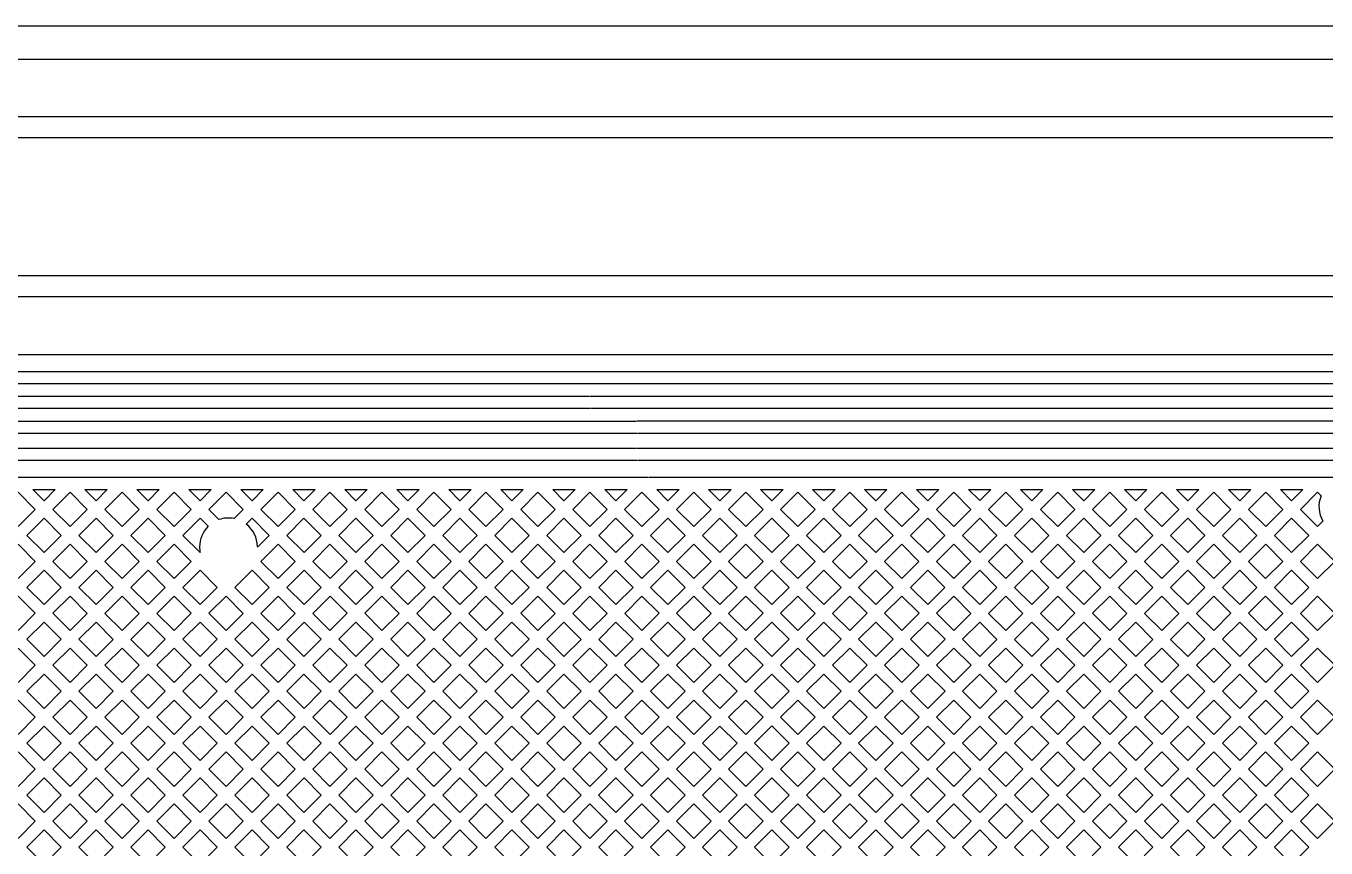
# Model space of a CAD drawing. Extents: x 3103 to 3424, y -52 to 175.
# Drawn here: x 3205.19 to 3213.18, y 45.15 to 50.21 of the extents above; entities that cross this region are included whole.
import ezdxf

# ---------------------------------------------------------------- set-up
doc = ezdxf.new("R2010")
doc.units = 0
doc.layers.add('gbr-dxf_layer0', color=7, linetype='Continuous')
doc.layers.add('gbr-outline-dxf_layer1', color=2, linetype='Continuous')

msp = doc.modelspace()

# ---------------------------------------------------------------- linework, layer by layer
at = {"layer": 'gbr-dxf_layer0'}
for p, q in [((3193.2677, 47.9295), (3208.6542, 47.9295)), ((3208.6586, 47.9297), (3214.7017, 47.9297)), ((3193.2857, 47.7768), (3208.944, 47.7768)), ((3208.9484, 47.7771), (3214.6667, 47.7771)), ((3208.9481, 47.7006), (3193.2857, 47.7006)), ((3214.6667, 47.7009), (3208.9525, 47.7009)), ((3193.0025, 47.6097), (3208.944, 47.6097)), ((3208.9484, 47.61), (3214.6111, 47.61)), ((3214.6111, 47.5338), (3208.9525, 47.5338)), ((3197.1494, 47.4317), (3209.0176, 47.4317)), ((3209.022, 47.4319), (3214.0899, 47.4319)), ((3205.2321, 47.3555), (3205.3695, 47.3555)), ((3205.5519, 47.3555), (3205.6893, 47.3555)), ((3205.8715, 47.3555), (3206.0088, 47.3555)), ((3206.1912, 47.3555), (3206.3286, 47.3555)), ((3206.511, 47.3555), (3206.6484, 47.3555)), ((3206.8306, 47.3555), (3206.9679, 47.3555)), ((3207.1503, 47.3555), (3207.2877, 47.3555)), ((3207.4701, 47.3555), (3207.6075, 47.3555)), ((3207.7897, 47.3555), (3207.927, 47.3555)), ((3208.1095, 47.3555), (3208.2468, 47.3555)), ((3208.4292, 47.3555), (3208.5666, 47.3555)), ((3208.7488, 47.3555), (3208.8861, 47.3555)), ((3209.0683, 47.3557), (3209.2062, 47.3557)), ((3209.3878, 47.3557), (3209.5259, 47.3557)), ((3209.7076, 47.3557), (3209.8455, 47.3557)), ((3210.0274, 47.3557), (3210.1653, 47.3557)), ((3210.3469, 47.3557), (3210.4848, 47.3557)), ((3210.6667, 47.3557), (3210.8046, 47.3557)), ((3210.9865, 47.3557), (3211.1241, 47.3557)), ((3211.306, 47.3557), (3211.4439, 47.3557)), ((3211.6258, 47.3557), (3211.7637, 47.3557)), ((3211.9456, 47.3557), (3212.0835, 47.3557)), ((3212.2651, 47.3557), (3212.403, 47.3557)), ((3212.5849, 47.3557), (3212.7228, 47.3557)), ((3212.9047, 47.3557), (3213.0426, 47.3557)), ((3206.2602, 46.9673), (3206.1539, 47.073))]:
    msp.add_line(p, q, dxfattribs=at)
at = {"layer": 'gbr-dxf_layer0', "linetype": 'Continuous'}
for points in [[(3188.2404, 49.6743, -0.027126), (3189.8357, 49.9261, -0.095047), (3189.8453, 49.927, -0.012273), (3190.5741, 49.9834, -0.011241), (3190.5818, 49.9838, -0.012571), (3191.3303, 50.0039), (3208.9973, 50.0037)], [(3209.0005, 50.0039), (3216.2528, 50.0039, -0.395562), (3217.0215, 49.2253), (3217.0215, 45.9768)], [(3216.9105, 45.9768), (3216.9105, 49.2335), (3216.2428, 49.9015), (3213.6723, 49.9015), (3213.4234, 49.6527, -0.202051), (3213.4143, 49.6488), (3206.3999, 49.6487, -0.020785), (3206.3853, 49.6481, -0.020774), (3206.3706, 49.6487), (3205.5615, 49.6486, -0.020435), (3205.5471, 49.6481, -0.020433), (3205.5327, 49.6486), (3204.2911, 49.6486, -0.019951)], [(3190.5483, 49.4983, -0.011818), (3191.2293, 49.5208), (3213.4713, 49.5213)], [(3216.2755, 48.0435, -0.113654), (3216.278, 48.0487, 0.268441), (3216.275, 48.3549), (3216.275, 48.8977), (3216.1023, 49.0705), (3214.1147, 49.0705), (3213.7193, 48.675, -0.202211), (3213.7102, 48.6712), (3189.9129, 48.6708), (3189.5824, 48.6198, 0.084011), (3184.1442, 46.7521), (3182.6484, 45.8137, -0.017997), (3181.5897, 45.1981)], [(3216.1972, 45.2855, -0.093412), (3216.1926, 45.2846), (3216.0509, 45.2856, -0.200846), (3216.0418, 45.2894), (3215.6405, 45.691, -0.198882), (3215.5445, 45.9222), (3215.5445, 47.5677, 0.156072), (3215.4952, 47.7183), (3215.4488, 47.7748), (3215.2943, 47.9313, 0.205765), (3214.7061, 48.184), (3201.8082, 48.184)], [(3192.9952, 48.0821), (3214.7058, 48.0821, -0.198987), (3215.2072, 47.8744)], [(3215.1533, 47.8205, 0.198989), (3214.7058, 48.0059), (3192.9959, 48.0059), (3192.1282, 47.9715), (3190.8114, 47.873), (3189.7211, 47.7535), (3187.649, 47.4238), (3187.331, 47.3616), (3186.8766, 47.2312)], [(3208.6583, 47.8533), (3193.268, 47.8533, 0.005523), (3192.3957, 47.8186, -0.011836), (3192.127, 47.796)], [(3215.0169, 47.723, 0.198915), (3214.7017, 47.8535), (3208.6627, 47.8535)], [(3208.9481, 47.5335), (3193.0032, 47.5335, 0.034711), (3187.7407, 46.9666), (3187.2288, 46.8407)], [(3206.1539, 47.073), (3206.2599, 47.179), (3206.31, 47.129, 0.200739), (3206.257, 47.0024, 0.049762), (3206.2602, 46.9673)]]:
    msp.add_lwpolyline(points, format="xyb", dxfattribs=at)
for points in [[(3189.9247, 48.5434), (3213.7683, 48.5437)], [(3205.3695, 47.3555), (3205.3008, 47.2868), (3205.2321, 47.3555)], [(3205.6893, 47.3555), (3205.6206, 47.2868), (3205.5519, 47.3555)], [(3206.0088, 47.3555), (3205.9401, 47.2868), (3205.8715, 47.3555)], [(3206.3286, 47.3555), (3206.2599, 47.2868), (3206.1912, 47.3555)], [(3206.6484, 47.3555), (3206.5797, 47.2868), (3206.511, 47.3555)], [(3206.9679, 47.3555), (3206.8992, 47.2868), (3206.8306, 47.3555)], [(3207.2877, 47.3555), (3207.219, 47.2868), (3207.1503, 47.3555)], [(3207.6075, 47.3555), (3207.5388, 47.2868), (3207.4701, 47.3555)], [(3207.927, 47.3555), (3207.8583, 47.2868), (3207.7897, 47.3555)], [(3208.2468, 47.3555), (3208.1781, 47.2868), (3208.1095, 47.3555)], [(3208.5666, 47.3555), (3208.4979, 47.2868), (3208.4292, 47.3555)], [(3208.8861, 47.3555), (3208.8174, 47.2868), (3208.7488, 47.3555)], [(3209.2062, 47.3557), (3209.1372, 47.2868), (3209.0683, 47.3557)], [(3209.5259, 47.3557), (3209.4569, 47.2867), (3209.3878, 47.3557)], [(3209.8455, 47.3557), (3209.7766, 47.2868), (3209.7076, 47.3557)], [(3210.1653, 47.3557), (3210.0963, 47.2868), (3210.0274, 47.3557)], [(3210.4848, 47.3557), (3210.4159, 47.2868), (3210.3469, 47.3557)], [(3210.8046, 47.3557), (3210.7357, 47.2868), (3210.6667, 47.3557)], [(3211.1241, 47.3557), (3211.0553, 47.2869), (3210.9865, 47.3557)], [(3211.4439, 47.3557), (3211.375, 47.2868), (3211.306, 47.3557)], [(3211.7637, 47.3557), (3211.6948, 47.2868), (3211.6258, 47.3557)], [(3212.0835, 47.3557), (3212.0145, 47.2868), (3211.9456, 47.3557)], [(3212.403, 47.3557), (3212.3341, 47.2868), (3212.2651, 47.3557)], [(3212.7228, 47.3557), (3212.6539, 47.2868), (3212.5849, 47.3557)], [(3213.0426, 47.3557), (3212.9736, 47.2868), (3212.9047, 47.3557)], [(3206.6126, 47.0001), (3206.6856, 47.0731), (3206.5797, 47.179), (3206.5437, 47.143)]]:
    msp.add_lwpolyline(points, dxfattribs=at)
for points in [[(3205.0349, 47.2329), (3205.1409, 47.3389), (3205.2469, 47.2329), (3205.1409, 47.1269)], [(3205.3547, 47.2329), (3205.4607, 47.3389), (3205.5667, 47.2329), (3205.4607, 47.1269)], [(3205.6745, 47.2329), (3205.7804, 47.3388), (3205.8863, 47.2329), (3205.7804, 47.127)], [(3205.994, 47.2329), (3206.1, 47.3389), (3206.206, 47.2329), (3206.1, 47.1269)], [(3206.6336, 47.2329), (3206.7395, 47.3388), (3206.8454, 47.2329), (3206.7395, 47.127)], [(3206.9531, 47.2329), (3207.0591, 47.3389), (3207.1651, 47.2329), (3207.0591, 47.1269)], [(3207.2729, 47.2329), (3207.3789, 47.3389), (3207.4849, 47.2329), (3207.3789, 47.1269)], [(3207.5927, 47.2329), (3207.6986, 47.3388), (3207.8045, 47.2329), (3207.6986, 47.127)], [(3207.9122, 47.2329), (3208.0182, 47.3389), (3208.1242, 47.2329), (3208.0182, 47.1269)], [(3208.232, 47.2329), (3208.338, 47.3389), (3208.444, 47.2329), (3208.338, 47.1269)], [(3208.5518, 47.2329), (3208.6577, 47.3388), (3208.7636, 47.2329), (3208.6577, 47.127)], [(3208.8713, 47.2329), (3208.9773, 47.3389), (3209.0833, 47.2329), (3208.9773, 47.1269)], [(3209.1911, 47.2329), (3209.297, 47.3388), (3209.403, 47.2328), (3209.2971, 47.1269)], [(3209.5108, 47.2328), (3209.6168, 47.3388), (3209.7227, 47.2329), (3209.6167, 47.1269)], [(3209.8304, 47.2329), (3209.9364, 47.3389), (3210.0425, 47.2329), (3209.9364, 47.1269)], [(3210.1502, 47.2329), (3210.2561, 47.3388), (3210.362, 47.2329), (3210.2561, 47.127)], [(3210.4697, 47.2329), (3210.5758, 47.3389), (3210.6818, 47.2329), (3210.5758, 47.1269)], [(3210.7895, 47.2329), (3210.8955, 47.3389), (3211.0014, 47.233), (3210.8954, 47.127)], [(3211.1092, 47.233), (3211.2151, 47.3389), (3211.3211, 47.2329), (3211.2152, 47.127)], [(3211.4289, 47.2329), (3211.5349, 47.3389), (3211.6409, 47.2329), (3211.5349, 47.1269)], [(3211.7486, 47.2329), (3211.8546, 47.3389), (3211.9607, 47.2329), (3211.8546, 47.1269)], [(3212.0684, 47.2329), (3212.1743, 47.3388), (3212.2802, 47.2329), (3212.1743, 47.127)], [(3212.388, 47.2329), (3212.494, 47.3389), (3212.6, 47.2329), (3212.494, 47.1269)], [(3212.7077, 47.2329), (3212.8138, 47.3389), (3212.9198, 47.2329), (3212.8138, 47.1269)], [(3205.1948, 47.073), (3205.3008, 47.179), (3205.4068, 47.073), (3205.3008, 46.967)], [(3205.5146, 47.073), (3205.6206, 47.179), (3205.7265, 47.0731), (3205.6205, 46.9671)], [(3205.8342, 47.0731), (3205.9401, 47.179), (3206.0461, 47.073), (3205.9403, 46.9671)], [(3206.7934, 47.0731), (3206.8992, 47.179), (3207.0053, 47.073), (3206.8994, 46.9671)], [(3207.113, 47.073), (3207.219, 47.179), (3207.325, 47.073), (3207.219, 46.967)], [(3207.4328, 47.073), (3207.5388, 47.179), (3207.6447, 47.0731), (3207.5387, 46.9671)], [(3207.7525, 47.0731), (3207.8583, 47.179), (3207.9644, 47.073), (3207.8585, 46.9671)], [(3208.0721, 47.073), (3208.1781, 47.179), (3208.2841, 47.073), (3208.1781, 46.967)], [(3208.3919, 47.073), (3208.4979, 47.179), (3208.6038, 47.0731), (3208.4978, 46.9671)], [(3208.7116, 47.0731), (3208.8174, 47.179), (3208.9235, 47.073), (3208.8176, 46.9671)], [(3209.0312, 47.073), (3209.1372, 47.179), (3209.2432, 47.073), (3209.1372, 46.967)], [(3209.351, 47.073), (3209.4569, 47.1789), (3209.5628, 47.073), (3209.4569, 46.9671)], [(3209.6705, 47.073), (3209.7766, 47.179), (3209.8826, 47.073), (3209.7765, 46.967)], [(3209.9903, 47.073), (3210.0963, 47.179), (3210.2022, 47.0731), (3210.0962, 46.9671)], [(3210.31, 47.0731), (3210.4159, 47.179), (3210.5219, 47.073), (3210.416, 46.9671)], [(3210.6296, 47.073), (3210.7357, 47.179), (3210.8415, 47.0731), (3210.7355, 46.9671)], [(3210.9493, 47.0731), (3211.0553, 47.1791), (3211.1613, 47.0731), (3211.0553, 46.9671)], [(3211.2691, 47.0731), (3211.375, 47.179), (3211.481, 47.073), (3211.3751, 46.9671)], [(3211.5887, 47.073), (3211.6948, 47.179), (3211.8008, 47.073), (3211.6948, 46.967)], [(3211.9085, 47.073), (3212.0145, 47.179), (3212.1204, 47.0731), (3212.0144, 46.9671)], [(3212.2282, 47.0731), (3212.3341, 47.179), (3212.4401, 47.073), (3212.3342, 46.9671)], [(3212.5478, 47.073), (3212.6539, 47.179), (3212.7599, 47.073), (3212.6539, 46.967)], [(3212.8676, 47.073), (3212.9736, 47.179), (3213.0795, 47.0731), (3212.9735, 46.9671)], [(3205.035, 46.9132), (3205.1409, 47.0191), (3205.2469, 46.9131), (3205.1411, 46.8072)], [(3205.3547, 46.9131), (3205.4607, 47.0191), (3205.5666, 46.9132), (3205.4606, 46.8072)], [(3205.6744, 46.9132), (3205.7804, 47.0193), (3205.8864, 46.9132), (3205.7804, 46.8072)], [(3205.9941, 46.9132), (3206.1, 47.0191), (3206.206, 46.9131), (3206.1002, 46.8072)], [(3206.6335, 46.9132), (3206.7395, 47.0193), (3206.8455, 46.9132), (3206.7395, 46.8072)], [(3206.9532, 46.9132), (3207.0591, 47.0191), (3207.1651, 46.9131), (3207.0593, 46.8072)], [(3207.2729, 46.9131), (3207.3789, 47.0191), (3207.4848, 46.9132), (3207.3788, 46.8072)], [(3207.5926, 46.9132), (3207.6986, 47.0193), (3207.8046, 46.9132), (3207.6986, 46.8072)], [(3207.9123, 46.9132), (3208.0182, 47.0191), (3208.1242, 46.9131), (3208.0184, 46.8072)], [(3208.232, 46.9131), (3208.338, 47.0191), (3208.4439, 46.9132), (3208.3379, 46.8072)], [(3208.5517, 46.9132), (3208.6577, 47.0193), (3208.7637, 46.9132), (3208.6577, 46.8072)], [(3208.8715, 46.9132), (3208.9773, 47.0191), (3209.0834, 46.9131), (3208.9775, 46.8072)], [(3209.1911, 46.9131), (3209.2971, 47.0191), (3209.403, 46.9132), (3209.297, 46.8072)], [(3209.5108, 46.9132), (3209.6167, 47.0191), (3209.7227, 46.9131), (3209.6168, 46.8072)], [(3209.8304, 46.9131), (3209.9364, 47.0191), (3210.0423, 46.9132), (3209.9363, 46.8072)], [(3210.1501, 46.9132), (3210.2561, 47.0193), (3210.3621, 46.9132), (3210.2561, 46.8072)], [(3210.4699, 46.9132), (3210.5758, 47.0191), (3210.6816, 46.9132), (3210.5758, 46.8074)], [(3210.7894, 46.9132), (3210.8954, 47.0193), (3211.0014, 46.9132), (3210.8954, 46.8072)], [(3211.1092, 46.9132), (3211.2152, 47.0193), (3211.3212, 46.9132), (3211.2152, 46.8072)], [(3211.429, 46.9132), (3211.5349, 47.0191), (3211.6409, 46.9131), (3211.535, 46.8072)], [(3211.7486, 46.9131), (3211.8546, 47.0191), (3211.9605, 46.9132), (3211.8545, 46.8072)], [(3212.0683, 46.9132), (3212.1743, 47.0193), (3212.2803, 46.9132), (3212.1743, 46.8072)], [(3212.3881, 46.9132), (3212.494, 47.0191), (3212.6, 46.9131), (3212.4941, 46.8072)], [(3212.7077, 46.9131), (3212.8138, 47.0191), (3212.9196, 46.9132), (3212.8136, 46.8072)], [(3213.0274, 46.9132), (3213.1334, 47.0193), (3213.2394, 46.9132), (3213.1334, 46.8072)], [(3205.1949, 46.7533), (3205.3008, 46.8592), (3205.4067, 46.7533), (3205.3008, 46.6475)], [(3205.5145, 46.7533), (3205.6205, 46.8594), (3205.7265, 46.7533), (3205.6205, 46.6473)], [(3205.8342, 46.7533), (3205.9403, 46.8594), (3206.0463, 46.7533), (3205.9403, 46.6473)], [(3206.154, 46.7533), (3206.2599, 46.8592), (3206.3658, 46.7533), (3206.2599, 46.6475)], [(3206.4736, 46.7533), (3206.5796, 46.8594), (3206.6856, 46.7533), (3206.5796, 46.6473)], [(3206.7933, 46.7533), (3206.8994, 46.8594), (3207.0054, 46.7533), (3206.8994, 46.6473)], [(3207.1131, 46.7533), (3207.219, 46.8592), (3207.3249, 46.7533), (3207.219, 46.6475)], [(3207.4327, 46.7533), (3207.5387, 46.8594), (3207.6447, 46.7533), (3207.5387, 46.6473)], [(3207.7525, 46.7533), (3207.8585, 46.8594), (3207.9645, 46.7533), (3207.8585, 46.6473)], [(3208.0722, 46.7533), (3208.1781, 46.8592), (3208.284, 46.7533), (3208.1781, 46.6475)], [(3208.3918, 46.7533), (3208.4978, 46.8594), (3208.6038, 46.7533), (3208.4978, 46.6473)], [(3208.7116, 46.7533), (3208.8176, 46.8594), (3208.9236, 46.7533), (3208.8176, 46.6473)], [(3209.0313, 46.7533), (3209.1372, 46.8592), (3209.2431, 46.7533), (3209.1372, 46.6475)], [(3209.3509, 46.7533), (3209.4569, 46.8594), (3209.5629, 46.7533), (3209.4569, 46.6473)], [(3209.6707, 46.7533), (3209.7765, 46.8592), (3209.8824, 46.7533), (3209.7765, 46.6475)], [(3209.9902, 46.7533), (3210.0962, 46.8594), (3210.2022, 46.7533), (3210.0962, 46.6473)], [(3210.31, 46.7533), (3210.416, 46.8594), (3210.5219, 46.7535), (3210.4159, 46.6475)], [(3210.6296, 46.7535), (3210.7355, 46.8594), (3210.8415, 46.7533), (3210.7357, 46.6475)], [(3210.9493, 46.7533), (3211.0553, 46.8594), (3211.1613, 46.7533), (3211.0553, 46.6473)], [(3211.2691, 46.7533), (3211.3751, 46.8594), (3211.4811, 46.7533), (3211.3751, 46.6473)], [(3211.5889, 46.7533), (3211.6948, 46.8592), (3211.8006, 46.7533), (3211.6948, 46.6475)], [(3211.9084, 46.7533), (3212.0144, 46.8594), (3212.1204, 46.7533), (3212.0144, 46.6473)], [(3212.2282, 46.7533), (3212.3342, 46.8594), (3212.4402, 46.7533), (3212.3342, 46.6473)], [(3212.548, 46.7533), (3212.6539, 46.8592), (3212.7597, 46.7533), (3212.6539, 46.6475)], [(3212.8675, 46.7533), (3212.9735, 46.8594), (3213.0795, 46.7533), (3212.9735, 46.6473)], [(3205.035, 46.5935), (3205.1411, 46.6995), (3205.2469, 46.5936), (3205.1409, 46.4876)], [(3205.3547, 46.5936), (3205.4606, 46.6995), (3205.5666, 46.5935), (3205.4607, 46.4876)], [(3205.6744, 46.5935), (3205.7804, 46.6995), (3205.8864, 46.5935), (3205.7804, 46.4874)], [(3205.9941, 46.5935), (3206.1002, 46.6995), (3206.206, 46.5936), (3206.1, 46.4876)], [(3206.3138, 46.5936), (3206.4197, 46.6995), (3206.5257, 46.5935), (3206.4198, 46.4876)], [(3206.6335, 46.5935), (3206.7395, 46.6995), (3206.8455, 46.5935), (3206.7395, 46.4874)], [(3206.9532, 46.5935), (3207.0593, 46.6995), (3207.1651, 46.5936), (3207.0591, 46.4876)], [(3207.2729, 46.5936), (3207.3788, 46.6995), (3207.4848, 46.5935), (3207.3789, 46.4876)], [(3207.5926, 46.5935), (3207.6986, 46.6995), (3207.8046, 46.5935), (3207.6986, 46.4874)], [(3207.9123, 46.5935), (3208.0184, 46.6995), (3208.1242, 46.5936), (3208.0182, 46.4876)], [(3208.232, 46.5936), (3208.3379, 46.6995), (3208.4439, 46.5935), (3208.338, 46.4876)], [(3208.5517, 46.5935), (3208.6577, 46.6995), (3208.7637, 46.5935), (3208.6577, 46.4874)], [(3208.8715, 46.5935), (3208.9775, 46.6995), (3209.0833, 46.5936), (3208.9773, 46.4876)], [(3209.1911, 46.5936), (3209.297, 46.6995), (3209.403, 46.5935), (3209.2971, 46.4876)], [(3209.5108, 46.5935), (3209.6168, 46.6995), (3209.7227, 46.5936), (3209.6167, 46.4876)], [(3209.8304, 46.5936), (3209.9363, 46.6995), (3210.0423, 46.5935), (3209.9364, 46.4876)], [(3210.1501, 46.5935), (3210.2561, 46.6995), (3210.362, 46.5936), (3210.256, 46.4876)], [(3210.4697, 46.5936), (3210.5758, 46.6996), (3210.6818, 46.5936), (3210.5758, 46.4876)], [(3210.7895, 46.5936), (3210.8954, 46.6995), (3211.0014, 46.5935), (3210.8955, 46.4876)], [(3211.1092, 46.5935), (3211.2152, 46.6995), (3211.3212, 46.5935), (3211.2152, 46.4874)], [(3211.429, 46.5935), (3211.535, 46.6995), (3211.6409, 46.5936), (3211.5349, 46.4876)], [(3211.7486, 46.5936), (3211.8545, 46.6995), (3211.9605, 46.5935), (3211.8546, 46.4876)], [(3212.0683, 46.5935), (3212.1743, 46.6995), (3212.2803, 46.5935), (3212.1743, 46.4874)], [(3212.3881, 46.5935), (3212.4941, 46.6995), (3212.6, 46.5936), (3212.494, 46.4876)], [(3212.7077, 46.5936), (3212.8136, 46.6995), (3212.9196, 46.5935), (3212.8138, 46.4876)], [(3213.0274, 46.5935), (3213.1334, 46.6995), (3213.2394, 46.5935), (3213.1334, 46.4874)], [(3205.1948, 46.4337), (3205.3008, 46.5397), (3205.4068, 46.4337), (3205.3008, 46.3277)], [(3205.5146, 46.4337), (3205.6205, 46.5396), (3205.7265, 46.4336), (3205.6206, 46.3277)], [(3205.8342, 46.4336), (3205.9403, 46.5396), (3206.0461, 46.4337), (3205.9401, 46.3277)], [(3206.1539, 46.4337), (3206.2599, 46.5397), (3206.3659, 46.4337), (3206.2599, 46.3277)], [(3206.4737, 46.4337), (3206.5796, 46.5396), (3206.6856, 46.4336), (3206.5797, 46.3277)], [(3206.7933, 46.4336), (3206.8994, 46.5396), (3207.0052, 46.4337), (3206.8992, 46.3277)], [(3207.113, 46.4337), (3207.219, 46.5397), (3207.325, 46.4337), (3207.219, 46.3277)], [(3207.4328, 46.4337), (3207.5387, 46.5396), (3207.6447, 46.4336), (3207.5388, 46.3277)], [(3207.7525, 46.4336), (3207.8585, 46.5396), (3207.9644, 46.4337), (3207.8583, 46.3277)], [(3208.0721, 46.4337), (3208.1781, 46.5397), (3208.2841, 46.4337), (3208.1781, 46.3277)], [(3208.3919, 46.4337), (3208.4978, 46.5396), (3208.6038, 46.4336), (3208.4979, 46.3277)], [(3208.7116, 46.4336), (3208.8176, 46.5396), (3208.9235, 46.4337), (3208.8174, 46.3277)], [(3209.0312, 46.4337), (3209.1372, 46.5397), (3209.2432, 46.4337), (3209.1372, 46.3277)], [(3209.351, 46.4337), (3209.4569, 46.5396), (3209.5628, 46.4337), (3209.4569, 46.3278)], [(3209.6705, 46.4337), (3209.7765, 46.5397), (3209.8826, 46.4337), (3209.7766, 46.3277)], [(3209.9903, 46.4337), (3210.0962, 46.5396), (3210.2021, 46.4337), (3210.0962, 46.3278)], [(3210.3099, 46.4337), (3210.4159, 46.5397), (3210.5219, 46.4337), (3210.4159, 46.3277)], [(3210.6296, 46.4337), (3210.7357, 46.5397), (3210.8417, 46.4337), (3210.7357, 46.3277)], [(3210.9494, 46.4337), (3211.0553, 46.5396), (3211.1613, 46.4336), (3211.0554, 46.3277)], [(3211.2691, 46.4336), (3211.3751, 46.5396), (3211.481, 46.4337), (3211.375, 46.3277)], [(3211.5887, 46.4337), (3211.6948, 46.5397), (3211.8008, 46.4337), (3211.6948, 46.3277)], [(3211.9085, 46.4337), (3212.0144, 46.5396), (3212.1204, 46.4336), (3212.0145, 46.3277)], [(3212.2282, 46.4336), (3212.3342, 46.5396), (3212.4401, 46.4337), (3212.3341, 46.3277)], [(3212.5478, 46.4337), (3212.6539, 46.5397), (3212.7599, 46.4337), (3212.6539, 46.3277)], [(3212.8676, 46.4337), (3212.9735, 46.5396), (3213.0795, 46.4336), (3212.9736, 46.3277)], [(3205.0349, 46.2738), (3205.1409, 46.3798), (3205.2469, 46.2738), (3205.1409, 46.1678)], [(3205.3547, 46.2738), (3205.4607, 46.3798), (3205.5667, 46.2738), (3205.4607, 46.1678)], [(3205.6745, 46.2738), (3205.7804, 46.3797), (3205.8863, 46.2738), (3205.7804, 46.1679)], [(3205.994, 46.2738), (3206.1, 46.3798), (3206.206, 46.2738), (3206.1, 46.1678)], [(3206.3138, 46.2738), (3206.4198, 46.3798), (3206.5258, 46.2738), (3206.4198, 46.1678)], [(3206.6336, 46.2738), (3206.7395, 46.3797), (3206.8454, 46.2738), (3206.7395, 46.1679)], [(3206.9531, 46.2738), (3207.0591, 46.3798), (3207.1651, 46.2738), (3207.0591, 46.1678)], [(3207.2729, 46.2738), (3207.3789, 46.3798), (3207.4849, 46.2738), (3207.3789, 46.1678)], [(3207.5927, 46.2738), (3207.6986, 46.3797), (3207.8045, 46.2738), (3207.6986, 46.1679)], [(3207.9122, 46.2738), (3208.0182, 46.3798), (3208.1242, 46.2738), (3208.0182, 46.1678)], [(3208.232, 46.2738), (3208.338, 46.3798), (3208.444, 46.2738), (3208.338, 46.1678)], [(3208.5518, 46.2738), (3208.6577, 46.3797), (3208.7636, 46.2738), (3208.6577, 46.1679)], [(3208.8713, 46.2738), (3208.9773, 46.3798), (3209.0833, 46.2738), (3208.9773, 46.1678)], [(3209.1911, 46.2738), (3209.2971, 46.3798), (3209.403, 46.2739), (3209.297, 46.1679)], [(3209.5108, 46.2739), (3209.6167, 46.3798), (3209.7227, 46.2738), (3209.6168, 46.1679)], [(3209.8304, 46.2738), (3209.9364, 46.3798), (3210.0423, 46.2739), (3209.9363, 46.1679)], [(3210.1501, 46.2739), (3210.256, 46.3798), (3210.362, 46.2738), (3210.2561, 46.1679)], [(3210.4697, 46.2738), (3210.5758, 46.3798), (3210.6818, 46.2738), (3210.5758, 46.1678)], [(3210.7895, 46.2738), (3210.8955, 46.3798), (3211.0016, 46.2738), (3210.8955, 46.1678)], [(3211.1093, 46.2738), (3211.2152, 46.3797), (3211.3211, 46.2738), (3211.2152, 46.1679)], [(3211.4289, 46.2738), (3211.5349, 46.3798), (3211.6409, 46.2738), (3211.5349, 46.1678)], [(3211.7486, 46.2738), (3211.8546, 46.3798), (3211.9607, 46.2738), (3211.8546, 46.1678)], [(3212.0684, 46.2738), (3212.1743, 46.3797), (3212.2802, 46.2738), (3212.1743, 46.1679)], [(3212.388, 46.2738), (3212.494, 46.3798), (3212.6, 46.2738), (3212.494, 46.1678)], [(3212.7077, 46.2738), (3212.8138, 46.3798), (3212.9198, 46.2738), (3212.8138, 46.1678)], [(3213.0275, 46.2738), (3213.1334, 46.3797), (3213.2393, 46.2738), (3213.1334, 46.1679)], [(3205.1948, 46.1139), (3205.3008, 46.2199), (3205.4068, 46.1139), (3205.3008, 46.0079)], [(3205.5146, 46.1139), (3205.6206, 46.2199), (3205.7265, 46.114), (3205.6205, 46.008)], [(3205.8342, 46.114), (3205.9401, 46.2199), (3206.0461, 46.1139), (3205.9403, 46.008)], [(3206.1539, 46.1139), (3206.2599, 46.2199), (3206.3659, 46.1139), (3206.2599, 46.0079)], [(3206.4737, 46.1139), (3206.5797, 46.2199), (3206.6856, 46.114), (3206.5796, 46.008)], [(3206.7933, 46.114), (3206.8992, 46.2199), (3207.0053, 46.1139), (3206.8994, 46.008)], [(3207.113, 46.1139), (3207.219, 46.2199), (3207.325, 46.1139), (3207.219, 46.0079)], [(3207.4328, 46.1139), (3207.5388, 46.2199), (3207.6447, 46.114), (3207.5387, 46.008)], [(3207.7525, 46.114), (3207.8583, 46.2199), (3207.9644, 46.1139), (3207.8585, 46.008)], [(3208.0721, 46.1139), (3208.1781, 46.2199), (3208.2841, 46.1139), (3208.1781, 46.0079)], [(3208.3919, 46.1139), (3208.4979, 46.2199), (3208.6038, 46.114), (3208.4978, 46.008)], [(3208.7116, 46.114), (3208.8174, 46.2199), (3208.9235, 46.1139), (3208.8176, 46.008)], [(3209.0312, 46.1139), (3209.1372, 46.2199), (3209.2431, 46.114), (3209.1371, 46.008)], [(3209.3509, 46.114), (3209.4569, 46.22), (3209.5629, 46.114), (3209.4569, 46.008)], [(3209.6707, 46.114), (3209.7766, 46.2199), (3209.8824, 46.114), (3209.7765, 46.0081)], [(3209.9902, 46.114), (3210.0962, 46.22), (3210.2022, 46.114), (3210.0962, 46.008)], [(3210.31, 46.114), (3210.4159, 46.2199), (3210.5219, 46.1139), (3210.416, 46.008)], [(3210.6296, 46.1139), (3210.7357, 46.2199), (3210.8417, 46.1139), (3210.7357, 46.0079)], [(3210.9494, 46.1139), (3211.0554, 46.2199), (3211.1613, 46.114), (3211.0553, 46.008)], [(3211.2691, 46.114), (3211.375, 46.2199), (3211.481, 46.1139), (3211.3751, 46.008)], [(3211.5887, 46.1139), (3211.6948, 46.2199), (3211.8008, 46.1139), (3211.6948, 46.0079)], [(3211.9085, 46.1139), (3212.0145, 46.2199), (3212.1204, 46.114), (3212.0144, 46.008)], [(3212.2282, 46.114), (3212.3341, 46.2199), (3212.4401, 46.1139), (3212.3342, 46.008)], [(3212.5478, 46.1139), (3212.6539, 46.2199), (3212.7599, 46.1139), (3212.6539, 46.0079)], [(3212.8676, 46.1139), (3212.9736, 46.2199), (3213.0795, 46.114), (3212.9735, 46.008)], [(3205.035, 45.9541), (3205.1409, 46.06), (3205.2469, 45.954), (3205.1411, 45.8481)], [(3205.3547, 45.954), (3205.4607, 46.06), (3205.5666, 45.9541), (3205.4606, 45.8481)], [(3205.6744, 45.9541), (3205.7804, 46.0601), (3205.8864, 45.9541), (3205.7804, 45.8481)], [(3205.9941, 45.9541), (3206.1, 46.06), (3206.206, 45.954), (3206.1002, 45.8481)], [(3206.3138, 45.954), (3206.4198, 46.06), (3206.5257, 45.9541), (3206.4197, 45.8481)], [(3206.6335, 45.9541), (3206.7395, 46.0601), (3206.8455, 45.9541), (3206.7395, 45.8481)], [(3206.9532, 45.9541), (3207.0591, 46.06), (3207.1651, 45.954), (3207.0593, 45.8481)], [(3207.2729, 45.954), (3207.3789, 46.06), (3207.4848, 45.9541), (3207.3788, 45.8481)], [(3207.5926, 45.9541), (3207.6986, 46.0601), (3207.8046, 45.9541), (3207.6986, 45.8481)], [(3207.9123, 45.9541), (3208.0182, 46.06), (3208.1242, 45.954), (3208.0184, 45.8481)], [(3208.232, 45.954), (3208.338, 46.06), (3208.4439, 45.9541), (3208.3379, 45.8481)], [(3208.5517, 45.9541), (3208.6577, 46.0601), (3208.7637, 45.9541), (3208.6577, 45.8481)], [(3208.8715, 45.9541), (3208.9773, 46.06), (3209.0832, 45.9541), (3208.9773, 45.8482)], [(3209.191, 45.9541), (3209.297, 46.0601), (3209.403, 45.9541), (3209.297, 45.8481)], [(3209.5108, 45.9541), (3209.6168, 46.0601), (3209.7227, 45.9543), (3209.6167, 45.8482)], [(3209.8304, 45.9543), (3209.9363, 46.0601), (3210.0423, 45.9541), (3209.9364, 45.8482)], [(3210.1501, 45.9541), (3210.2561, 46.0601), (3210.3621, 45.9541), (3210.2561, 45.8481)], [(3210.4699, 45.9541), (3210.5758, 46.06), (3210.6818, 45.954), (3210.5759, 45.8481)], [(3210.7895, 45.954), (3210.8955, 46.06), (3211.0014, 45.9541), (3210.8954, 45.8481)], [(3211.1092, 45.9541), (3211.2152, 46.0601), (3211.3212, 45.9541), (3211.2152, 45.8481)], [(3211.429, 45.9541), (3211.5349, 46.06), (3211.6409, 45.954), (3211.535, 45.8481)], [(3211.7486, 45.954), (3211.8546, 46.06), (3211.9605, 45.9541), (3211.8545, 45.8481)], [(3212.0683, 45.9541), (3212.1743, 46.0601), (3212.2803, 45.9541), (3212.1743, 45.8481)], [(3212.3881, 45.9541), (3212.494, 46.06), (3212.6, 45.954), (3212.4941, 45.8481)], [(3212.7077, 45.954), (3212.8138, 46.06), (3212.9196, 45.9541), (3212.8136, 45.8481)], [(3213.0274, 45.9541), (3213.1334, 46.0601), (3213.2394, 45.9541), (3213.1334, 45.8481)], [(3205.1949, 45.7942), (3205.3008, 45.9001), (3205.4067, 45.7942), (3205.3008, 45.6884)], [(3205.5145, 45.7942), (3205.6205, 45.9003), (3205.7265, 45.7942), (3205.6205, 45.6882)], [(3205.8342, 45.7942), (3205.9403, 45.9003), (3206.0463, 45.7942), (3205.9403, 45.6882)], [(3206.154, 45.7942), (3206.2599, 45.9001), (3206.3658, 45.7942), (3206.2599, 45.6884)], [(3206.4736, 45.7942), (3206.5796, 45.9003), (3206.6856, 45.7942), (3206.5796, 45.6882)], [(3206.7933, 45.7942), (3206.8994, 45.9003), (3207.0054, 45.7942), (3206.8994, 45.6882)], [(3207.1131, 45.7942), (3207.219, 45.9001), (3207.3249, 45.7942), (3207.219, 45.6884)], [(3207.4327, 45.7942), (3207.5387, 45.9003), (3207.6447, 45.7942), (3207.5387, 45.6882)], [(3207.7525, 45.7942), (3207.8585, 45.9003), (3207.9645, 45.7942), (3207.8585, 45.6882)], [(3208.0722, 45.7942), (3208.1781, 45.9001), (3208.284, 45.7942), (3208.1781, 45.6884)], [(3208.3918, 45.7942), (3208.4978, 45.9003), (3208.6038, 45.7942), (3208.4978, 45.6882)], [(3208.7116, 45.7942), (3208.8176, 45.9003), (3208.9235, 45.7944), (3208.8174, 45.6884)], [(3209.0312, 45.7944), (3209.1371, 45.9003), (3209.2431, 45.7942), (3209.1372, 45.6884)], [(3209.3509, 45.7942), (3209.4569, 45.9003), (3209.5628, 45.7944), (3209.4568, 45.6884)], [(3209.6705, 45.7944), (3209.7765, 45.9004), (3209.8826, 45.7944), (3209.7766, 45.6884)], [(3209.9903, 45.7944), (3210.0962, 45.9003), (3210.2022, 45.7942), (3210.0963, 45.6884)], [(3210.31, 45.7942), (3210.416, 45.9003), (3210.522, 45.7942), (3210.416, 45.6882)], [(3210.6298, 45.7942), (3210.7357, 45.9001), (3210.8415, 45.7942), (3210.7357, 45.6884)], [(3210.9493, 45.7942), (3211.0553, 45.9003), (3211.1613, 45.7942), (3211.0553, 45.6882)], [(3211.2691, 45.7942), (3211.3751, 45.9003), (3211.4811, 45.7942), (3211.3751, 45.6882)], [(3211.5889, 45.7942), (3211.6948, 45.9001), (3211.8006, 45.7942), (3211.6948, 45.6884)], [(3211.9084, 45.7942), (3212.0144, 45.9003), (3212.1204, 45.7942), (3212.0144, 45.6882)], [(3212.2282, 45.7942), (3212.3342, 45.9003), (3212.4402, 45.7942), (3212.3342, 45.6882)], [(3212.548, 45.7942), (3212.6539, 45.9001), (3212.7597, 45.7942), (3212.6539, 45.6884)], [(3212.8675, 45.7942), (3212.9735, 45.9003), (3213.0795, 45.7942), (3212.9735, 45.6882)], [(3205.035, 45.6343), (3205.1411, 45.7404), (3205.2469, 45.6345), (3205.1409, 45.5285)], [(3205.3547, 45.6345), (3205.4606, 45.7404), (3205.5666, 45.6343), (3205.4607, 45.5285)], [(3205.6744, 45.6343), (3205.7804, 45.7404), (3205.8864, 45.6343), (3205.7804, 45.5283)], [(3205.9941, 45.6343), (3206.1002, 45.7404), (3206.206, 45.6345), (3206.1, 45.5285)], [(3206.3138, 45.6345), (3206.4197, 45.7404), (3206.5257, 45.6343), (3206.4198, 45.5285)], [(3206.6335, 45.6343), (3206.7395, 45.7404), (3206.8455, 45.6343), (3206.7395, 45.5283)], [(3206.9532, 45.6343), (3207.0593, 45.7404), (3207.1651, 45.6345), (3207.0591, 45.5285)], [(3207.2729, 45.6345), (3207.3788, 45.7404), (3207.4848, 45.6343), (3207.3789, 45.5285)], [(3207.5926, 45.6343), (3207.6986, 45.7404), (3207.8046, 45.6343), (3207.6986, 45.5283)], [(3207.9123, 45.6343), (3208.0184, 45.7404), (3208.1242, 45.6345), (3208.0182, 45.5285)], [(3208.232, 45.6345), (3208.3379, 45.7404), (3208.4439, 45.6343), (3208.338, 45.5285)], [(3208.5517, 45.6343), (3208.6577, 45.7404), (3208.7636, 45.6345), (3208.6576, 45.5285)], [(3208.8713, 45.6345), (3208.9773, 45.7405), (3209.0833, 45.6345), (3208.9773, 45.5285)], [(3209.1911, 45.6345), (3209.297, 45.7404), (3209.4029, 45.6345), (3209.297, 45.5286)], [(3209.5106, 45.6345), (3209.6167, 45.7405), (3209.7227, 45.6345), (3209.6167, 45.5285)], [(3209.8304, 45.6345), (3209.9364, 45.7405), (3210.0425, 45.6345), (3209.9364, 45.5285)], [(3210.1502, 45.6345), (3210.2561, 45.7404), (3210.3621, 45.6343), (3210.2562, 45.5285)], [(3210.4699, 45.6343), (3210.5759, 45.7404), (3210.6818, 45.6345), (3210.5758, 45.5285)], [(3210.7895, 45.6345), (3210.8954, 45.7404), (3211.0014, 45.6343), (3210.8955, 45.5285)], [(3211.1092, 45.6343), (3211.2152, 45.7404), (3211.3212, 45.6343), (3211.2152, 45.5283)], [(3211.429, 45.6343), (3211.535, 45.7404), (3211.6409, 45.6345), (3211.5349, 45.5285)], [(3211.7486, 45.6345), (3211.8545, 45.7404), (3211.9605, 45.6343), (3211.8546, 45.5285)], [(3212.0683, 45.6343), (3212.1743, 45.7404), (3212.2803, 45.6343), (3212.1743, 45.5283)], [(3212.3881, 45.6343), (3212.4941, 45.7404), (3212.6, 45.6345), (3212.494, 45.5285)], [(3212.7077, 45.6345), (3212.8136, 45.7404), (3212.9196, 45.6343), (3212.8138, 45.5285)], [(3213.0274, 45.6343), (3213.1334, 45.7404), (3213.2394, 45.6343), (3213.1334, 45.5283)], [(3205.1948, 45.4746), (3205.3008, 45.5806), (3205.4068, 45.4746), (3205.3008, 45.3686)], [(3205.5146, 45.4746), (3205.6205, 45.5805), (3205.7265, 45.4745), (3205.6206, 45.3686)], [(3205.8342, 45.4745), (3205.9403, 45.5805), (3206.0461, 45.4746), (3205.9401, 45.3686)], [(3206.1539, 45.4746), (3206.2599, 45.5806), (3206.3659, 45.4746), (3206.2599, 45.3686)], [(3206.4737, 45.4746), (3206.5796, 45.5805), (3206.6856, 45.4745), (3206.5797, 45.3686)], [(3206.7934, 45.4745), (3206.8994, 45.5805), (3207.0053, 45.4746), (3206.8992, 45.3686)], [(3207.113, 45.4746), (3207.219, 45.5806), (3207.325, 45.4746), (3207.219, 45.3686)], [(3207.4328, 45.4746), (3207.5387, 45.5805), (3207.6447, 45.4745), (3207.5388, 45.3686)], [(3207.7525, 45.4745), (3207.8585, 45.5805), (3207.9644, 45.4746), (3207.8583, 45.3686)], [(3208.0721, 45.4746), (3208.1781, 45.5806), (3208.2841, 45.4746), (3208.1781, 45.3686)], [(3208.3919, 45.4746), (3208.4978, 45.5805), (3208.6037, 45.4746), (3208.4978, 45.3687)], [(3208.7114, 45.4746), (3208.8174, 45.5806), (3208.9235, 45.4746), (3208.8174, 45.3686)], [(3209.0312, 45.4746), (3209.1372, 45.5806), (3209.2431, 45.4747), (3209.1371, 45.3687)], [(3209.3509, 45.4747), (3209.4568, 45.5806), (3209.5628, 45.4746), (3209.4569, 45.3687)], [(3209.6705, 45.4746), (3209.7766, 45.5806), (3209.8826, 45.4746), (3209.7765, 45.3686)], [(3209.9903, 45.4746), (3210.0963, 45.5806), (3210.2023, 45.4746), (3210.0963, 45.3686)], [(3210.3101, 45.4746), (3210.416, 45.5805), (3210.5219, 45.4746), (3210.416, 45.3687)], [(3210.6296, 45.4746), (3210.7357, 45.5806), (3210.8417, 45.4746), (3210.7357, 45.3686)], [(3210.9494, 45.4746), (3211.0553, 45.5805), (3211.1613, 45.4745), (3211.0554, 45.3686)], [(3211.2691, 45.4745), (3211.3751, 45.5805), (3211.481, 45.4746), (3211.375, 45.3686)], [(3211.5887, 45.4746), (3211.6948, 45.5806), (3211.8008, 45.4746), (3211.6948, 45.3686)], [(3211.9085, 45.4746), (3212.0144, 45.5805), (3212.1204, 45.4745), (3212.0145, 45.3686)], [(3212.2282, 45.4745), (3212.3342, 45.5805), (3212.4401, 45.4746), (3212.3341, 45.3686)], [(3212.5478, 45.4746), (3212.6539, 45.5806), (3212.7599, 45.4746), (3212.6539, 45.3686)], [(3212.8676, 45.4746), (3212.9735, 45.5805), (3213.0795, 45.4745), (3212.9736, 45.3686)], [(3205.0349, 45.3147), (3205.1409, 45.4207), (3205.2469, 45.3147), (3205.1409, 45.2087)], [(3205.3547, 45.3147), (3205.4607, 45.4207), (3205.5667, 45.3147), (3205.4607, 45.2087)], [(3205.6745, 45.3147), (3205.7804, 45.4206), (3205.8863, 45.3147), (3205.7804, 45.2088)], [(3205.994, 45.3147), (3206.1, 45.4207), (3206.206, 45.3147), (3206.1, 45.2087)], [(3206.3138, 45.3147), (3206.4198, 45.4207), (3206.5258, 45.3147), (3206.4198, 45.2087)], [(3206.6336, 45.3147), (3206.7395, 45.4206), (3206.8454, 45.3147), (3206.7395, 45.2088)], [(3206.9531, 45.3147), (3207.0591, 45.4207), (3207.1651, 45.3147), (3207.0591, 45.2087)], [(3207.2729, 45.3147), (3207.3789, 45.4207), (3207.4849, 45.3147), (3207.3789, 45.2087)], [(3207.5927, 45.3147), (3207.6986, 45.4206), (3207.8045, 45.3147), (3207.6986, 45.2088)], [(3207.9122, 45.3147), (3208.0182, 45.4207), (3208.1242, 45.3147), (3208.0182, 45.2087)], [(3208.232, 45.3147), (3208.338, 45.4207), (3208.4439, 45.3148), (3208.3379, 45.2088)], [(3208.5517, 45.3148), (3208.6576, 45.4207), (3208.7636, 45.3147), (3208.6577, 45.2088)], [(3208.8713, 45.3147), (3208.9773, 45.4207), (3209.0832, 45.3148), (3208.9772, 45.2088)], [(3209.191, 45.3148), (3209.297, 45.4208), (3209.403, 45.3148), (3209.297, 45.2088)], [(3209.5108, 45.3148), (3209.6167, 45.4207), (3209.7227, 45.3147), (3209.6168, 45.2088)], [(3209.8304, 45.3147), (3209.9364, 45.4207), (3210.0425, 45.3147), (3209.9364, 45.2087)], [(3210.1502, 45.3147), (3210.2562, 45.4207), (3210.3621, 45.3148), (3210.2561, 45.2088)], [(3210.4699, 45.3148), (3210.5758, 45.4207), (3210.6818, 45.3147), (3210.5759, 45.2088)], [(3210.7895, 45.3147), (3210.8955, 45.4207), (3211.0016, 45.3147), (3210.8955, 45.2087)], [(3211.1093, 45.3147), (3211.2152, 45.4206), (3211.3211, 45.3147), (3211.2152, 45.2088)], [(3211.4289, 45.3147), (3211.5349, 45.4207), (3211.6409, 45.3147), (3211.5349, 45.2087)], [(3211.7486, 45.3147), (3211.8546, 45.4207), (3211.9607, 45.3147), (3211.8546, 45.2087)], [(3212.0684, 45.3147), (3212.1743, 45.4206), (3212.2802, 45.3147), (3212.1743, 45.2088)], [(3212.388, 45.3147), (3212.494, 45.4207), (3212.6, 45.3147), (3212.494, 45.2087)], [(3212.7077, 45.3147), (3212.8138, 45.4207), (3212.9198, 45.3147), (3212.8138, 45.2087)], [(3213.0275, 45.3147), (3213.1334, 45.4206), (3213.2393, 45.3147), (3213.1334, 45.2088)], [(3205.1948, 45.1548), (3205.3008, 45.2608), (3205.4068, 45.1548), (3205.3008, 45.0488)], [(3205.5146, 45.1548), (3205.6206, 45.2608), (3205.7265, 45.1549), (3205.6205, 45.0489)], [(3205.8342, 45.1549), (3205.9401, 45.2608), (3206.0461, 45.1548), (3205.9403, 45.0489)], [(3206.1539, 45.1548), (3206.2599, 45.2608), (3206.3659, 45.1548), (3206.2599, 45.0488)], [(3206.4737, 45.1548), (3206.5797, 45.2608), (3206.6856, 45.1549), (3206.5796, 45.0489)], [(3206.7934, 45.1549), (3206.8992, 45.2608), (3207.0053, 45.1548), (3206.8994, 45.0489)], [(3207.113, 45.1548), (3207.219, 45.2608), (3207.325, 45.1548), (3207.219, 45.0488)], [(3207.4328, 45.1548), (3207.5388, 45.2608), (3207.6447, 45.1549), (3207.5387, 45.0489)], [(3207.7525, 45.1549), (3207.8583, 45.2608), (3207.9644, 45.1548), (3207.8585, 45.0489)], [(3208.0721, 45.1548), (3208.1781, 45.2608), (3208.284, 45.1549), (3208.178, 45.0489)], [(3208.3918, 45.1549), (3208.4978, 45.2609), (3208.6038, 45.1549), (3208.4978, 45.0489)], [(3208.7116, 45.1549), (3208.8174, 45.2608), (3208.9233, 45.1549), (3208.8174, 45.049)], [(3209.0311, 45.1549), (3209.1371, 45.2609), (3209.2431, 45.1549), (3209.1371, 45.0489)], [(3209.3509, 45.1549), (3209.4569, 45.2609), (3209.5629, 45.1549), (3209.4569, 45.0489)], [(3209.6707, 45.1549), (3209.7765, 45.2608), (3209.8826, 45.1548), (3209.7767, 45.0489)], [(3209.9903, 45.1548), (3210.0963, 45.2608), (3210.2022, 45.1549), (3210.0962, 45.0489)], [(3210.31, 45.1549), (3210.416, 45.2609), (3210.522, 45.1549), (3210.416, 45.0489)], [(3210.6298, 45.1549), (3210.7357, 45.2608), (3210.8417, 45.1548), (3210.7358, 45.0489)], [(3210.9494, 45.1548), (3211.0554, 45.2608), (3211.1613, 45.1549), (3211.0553, 45.0489)], [(3211.2691, 45.1549), (3211.375, 45.2608), (3211.481, 45.1548), (3211.3751, 45.0489)], [(3211.5887, 45.1548), (3211.6948, 45.2608), (3211.8008, 45.1548), (3211.6948, 45.0488)], [(3211.9085, 45.1548), (3212.0145, 45.2608), (3212.1204, 45.1549), (3212.0144, 45.0489)], [(3212.2282, 45.1549), (3212.3341, 45.2608), (3212.4401, 45.1548), (3212.3342, 45.0489)], [(3212.5478, 45.1548), (3212.6539, 45.2608), (3212.7599, 45.1548), (3212.6539, 45.0488)], [(3212.8676, 45.1548), (3212.9736, 45.2608), (3213.0795, 45.1549), (3212.9735, 45.0489)]]:
    msp.add_lwpolyline(points, close=True, dxfattribs=at)
for points in [[(3206.3138, 47.2329), (3206.4198, 47.3389), (3206.5258, 47.2329), (3206.4697, 47.1767, 0.133873), (3206.3764, 47.1703)], [(3213.0275, 47.2329), (3213.1334, 47.3388), (3213.1546, 47.3176, 0.234731), (3213.1662, 47.1598), (3213.1334, 47.127)]]:
    msp.add_lwpolyline(points, format="xyb", close=True, dxfattribs=at)
at = {"layer": 'gbr-dxf_layer0'}
msp.add_arc((3206.4348, 47.0024), 0.1778, 0.00028, 52.2469, dxfattribs=at)
at = {"layer": 'gbr-outline-dxf_layer1', "linetype": 'Continuous'}
msp.add_lwpolyline([(3134.0511, 42.6163, -0.414233), (3134.8622, 43.7748), (3152.7317, 46.9257, -0.145892), (3161.3026, 45.9338, 0.101585), (3167.8425, 44.5912), (3173.3424, 44.5912, 0.152268), (3182.7762, 47.5325, -0.152268), (3191.3574, 50.2076), (3216.2273, 50.2076, -0.414215), (3217.2273, 49.2076), (3217.2273, 37.6077, -0.414215), (3216.2273, 36.6077), (3191.5126, 36.6077, 0.151039), (3190.384, 36.259, -0.151026), (3173.3424, 30.9912), (3167.8425, 30.9912, -0.100411), (3156.0737, 33.3789, 0.144694), (3154.947, 33.5066), (3137.224, 30.3814, -0.414157), (3136.0656, 31.1926)], format="xyb", close=True, dxfattribs=at)

doc.saveas('drawing.dxf')
